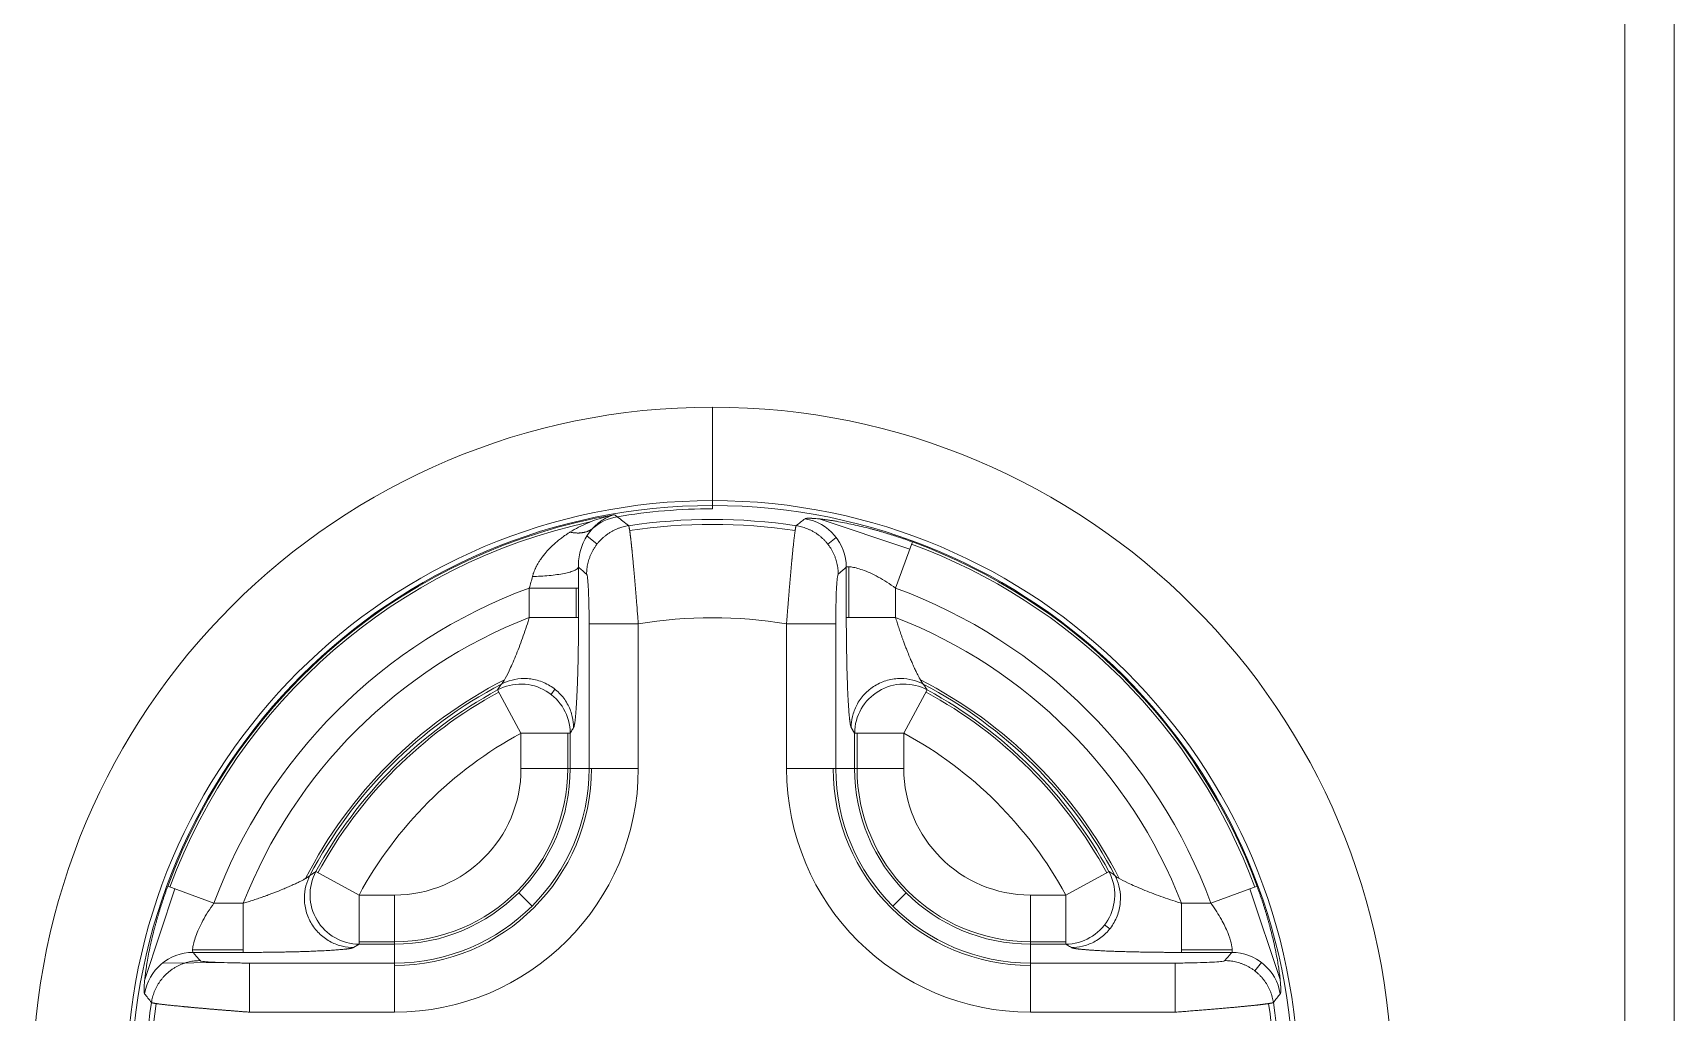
# Model space of a CAD drawing. Header units: millimetres. Extents: x 409 to 1151, y 1574 to 2099.
# Drawn here: x 667.93 to 684.74, y 1923.46 to 1933.5 of the extents above; entities that cross this region are included whole.
import ezdxf

# ---------------------------------------------------------------- set-up
doc = ezdxf.new("R2010")
doc.units = ezdxf.units.MM
doc.layers.add('core', color=7, linetype='Continuous', lineweight=20)

msp = doc.modelspace()

# ---------------------------------------------------------------- linework, layer by layer
at = {"layer": 'core', "linetype": 'Continuous'}
for p, q in [((684.233, 1906.561), (684.233, 1957.011)), ((684.738, 1957.011), (684.738, 1906.561)), ((674.89, 1929.664), (674.89, 1928.656)), ((674.89, 1928.622), (674.89, 1928.656)), ((676.912, 1928.209), (675.983, 1928.519)), ((673.605, 1928.344), (673.709, 1928.261)), ((676.072, 1928.26), (676.158, 1928.328)), ((676.939, 1928.283), (676.765, 1927.81)), ((676.261, 1927.509), (676.261, 1928.023)), ((676.286, 1928.029), (676.286, 1927.509)), ((673.015, 1927.81), (673.015, 1927.509)), ((673.494, 1927.509), (673.494, 1927.81)), ((673.519, 1927.81), (673.519, 1927.509)), ((676.765, 1927.81), (676.765, 1927.509)), ((673.519, 1927.509), (673.015, 1927.509)), ((673.627, 1925.961), (673.627, 1927.445)), ((674.131, 1925.961), (674.131, 1927.445)), ((675.649, 1927.445), (675.649, 1925.961)), ((676.153, 1927.445), (676.153, 1925.961)), ((672.691, 1926.767), (672.93, 1926.324)), ((673.238, 1926.72), (673.277, 1926.774)), ((677.09, 1926.767), (676.85, 1926.324)), ((676.311, 1926.381), (676.346, 1926.324)), ((672.93, 1926.324), (672.93, 1925.961)), ((673.434, 1926.324), (672.93, 1926.324)), ((673.409, 1926.324), (673.409, 1925.961)), ((673.434, 1926.324), (673.434, 1925.961)), ((676.346, 1925.961), (676.346, 1926.324)), ((676.346, 1926.324), (676.85, 1926.324)), ((676.371, 1925.961), (676.371, 1926.324)), ((676.85, 1925.961), (676.85, 1926.324)), ((673.434, 1925.961), (672.93, 1925.961)), ((673.627, 1925.961), (673.434, 1925.961)), ((673.627, 1925.961), (674.131, 1925.961)), ((676.153, 1925.961), (675.649, 1925.961)), ((676.153, 1925.961), (676.346, 1925.961)), ((676.346, 1925.961), (676.85, 1925.961)), ((670.829, 1924.905), (671.272, 1924.665)), ((678.951, 1924.905), (678.508, 1924.665)), ((669.387, 1924.727), (669.077, 1923.798)), ((669.313, 1924.754), (669.786, 1924.58)), ((673.044, 1924.552), (672.907, 1924.688)), ((676.736, 1924.552), (676.873, 1924.688)), ((680.467, 1924.754), (679.994, 1924.58)), ((680.394, 1924.727), (680.703, 1923.798)), ((669.786, 1924.58), (670.086, 1924.58)), ((671.272, 1924.161), (671.272, 1924.665)), ((671.634, 1924.665), (671.272, 1924.665)), ((671.634, 1924.161), (671.634, 1924.665)), ((678.508, 1924.665), (678.146, 1924.665)), ((678.146, 1924.161), (678.146, 1924.665)), ((678.508, 1924.161), (678.508, 1924.665)), ((679.694, 1924.077), (679.694, 1924.58)), ((679.994, 1924.58), (679.694, 1924.58)), ((678.905, 1924.358), (678.959, 1924.319)), ((671.634, 1924.186), (671.272, 1924.186)), ((678.508, 1924.186), (678.146, 1924.186)), ((669.567, 1924.102), (670.086, 1924.102)), ((670.086, 1924.077), (669.573, 1924.077)), ((671.215, 1924.127), (671.272, 1924.161)), ((671.634, 1924.161), (671.272, 1924.161)), ((671.634, 1923.968), (671.634, 1924.161)), ((678.146, 1923.968), (678.146, 1924.161)), ((678.508, 1924.161), (678.146, 1924.161)), ((679.694, 1924.102), (680.213, 1924.102)), ((680.207, 1924.077), (679.694, 1924.077)), ((669.274, 1923.965), (669.268, 1923.973)), ((669.888, 1923.972), (669.274, 1923.965)), ((670.15, 1923.968), (671.634, 1923.968)), ((671.634, 1923.464), (671.634, 1923.968)), ((678.146, 1923.464), (678.146, 1923.968)), ((678.146, 1923.968), (679.63, 1923.968)), ((680.512, 1923.973), (680.444, 1923.887)), ((670.15, 1923.464), (671.634, 1923.464)), ((678.146, 1923.464), (679.63, 1923.464))]:
    msp.add_line(p, q, dxfattribs=at)
for centre, radius, start, end in [((674.89, 1922.705), 6.959, 90, 270), ((674.89, 1922.705), 6.959, 270, 90), ((674.89, 1922.705), 6.001, 90, 270), ((674.89, 1922.705), 5.951, 90, 270), ((674.89, 1922.705), 5.942, 99.7138, 159.8298), ((674.89, 1922.705), 5.917, 90, 99.4902), ((674.89, 1922.705), 6.001, 270, 90), ((674.89, 1922.705), 5.951, 270, 90), ((674.89, 1922.705), 5.917, 102.2046, 159.8298), ((674.89, 1922.705), 5.808, 81.5011, 98.4989), ((674.89, 1922.705), 5.758, 81.5371, 98.4629), ((674.89, 1922.705), 5.917, 20.1702, 69.8298), ((674.89, 1922.705), 5.942, 20.1702, 69.8298), ((674.89, 1922.705), 5.438, 110.1702, 159.8299), ((674.89, 1922.705), 5.438, 20.1702, 69.8299), ((674.89, 1922.705), 5.157, 111.3215, 158.6785), ((674.89, 1922.705), 4.8, 80.9044, 99.0956), ((674.89, 1922.705), 5.157, 21.3215, 68.6785), ((674.89, 1922.705), 4.678, 117.0733, 152.9272), ((674.89, 1922.705), 4.678, 27.0733, 62.9272), ((674.89, 1922.705), 4.653, 117.6442, 152.3558), ((674.89, 1922.705), 4.618, 118.441, 151.559), ((674.89, 1922.705), 4.593, 118.441, 151.559), ((674.89, 1922.705), 4.653, 27.6442, 62.3558), ((674.89, 1922.705), 4.593, 28.441, 61.559), ((674.89, 1922.705), 4.618, 28.441, 61.559), ((674.89, 1922.705), 4.115, 118.441, 151.559), ((674.89, 1922.705), 4.115, 28.441, 61.559), ((671.634, 1925.961), 1.8, 270, 0), ((671.634, 1925.961), 2.497, 270, 0), ((671.634, 1925.961), 2.018, 270, 0), ((671.634, 1925.961), 1.775, 270, 0), ((671.634, 1925.961), 1.993, 270, 0), ((671.634, 1925.961), 1.296, 270, 0), ((678.146, 1925.961), 2.497, 180, 270), ((678.146, 1925.961), 2.018, 180, 270), ((678.146, 1925.961), 1.993, 180, 270), ((678.146, 1925.961), 1.8, 180, 270), ((678.146, 1925.961), 1.775, 180, 270), ((678.146, 1925.961), 1.296, 180, 270), ((674.89, 1922.705), 5.808, 171.5011, 188.4989), ((674.89, 1922.705), 5.758, 171.5371, 188.4629), ((674.89, 1922.705), 5.758, 351.5371, 8.4629), ((674.89, 1922.705), 5.808, 351.5011, 8.4989)]:
    msp.add_arc(centre, radius, start, end, dxfattribs=at)
for centre, major_axis, ratio, start_param, end_param in [((673.998, 1928.044), (0.326, 0.385), 0.99765, 0.869375, 1.433926), ((675.757, 1928.023), (0.327, -0.384), 0.997643, 0.867412, 2.274181), ((673.015, 1927.81), (0.505, 0), 0.000004, 4.712389, 6.230817), ((672.93, 1926.324), (0.433, -0.258), 0.994797, 0.5395, 2.602093), ((676.85, 1926.324), (0.433, 0.258), 0.994797, 0.5395, 2.602093), ((671.272, 1924.665), (-0.258, 0.433), 0.994797, 0.5395, 2.602093), ((678.508, 1924.665), (-0.258, -0.433), 0.994797, 0.5395, 2.602093), ((669.573, 1923.573), (0.384, 0.327), 0.997643, 0.867412, 2.274181), ((680.207, 1923.573), (-0.384, 0.327), 0.997643, 4.009004, 5.415774)]:
    msp.add_ellipse(centre, major_axis=major_axis, ratio=ratio, start_param=start_param, end_param=end_param, dxfattribs=at)
for points, degree, knots in [([(673.888, 1928.562), (673.826, 1928.55), (673.701, 1928.516), (673.549, 1928.451), (673.46, 1928.401), (673.431, 1928.383)], 3, [0, 0, 0, 0, 0.381537, 0.795399, 1, 1, 1, 1]), ([(673.888, 1928.562), (673.881, 1928.56), (673.868, 1928.556), (673.849, 1928.549), (673.83, 1928.542), (673.811, 1928.533), (673.793, 1928.523), (673.776, 1928.514), (673.763, 1928.505), (673.751, 1928.498), (673.741, 1928.49), (673.73, 1928.483), (673.72, 1928.475), (673.711, 1928.467), (673.701, 1928.459), (673.693, 1928.451), (673.684, 1928.443), (673.676, 1928.435), (673.669, 1928.427), (673.664, 1928.421), (673.662, 1928.419)], 3, [0, 0, 0, 0, 0.079315, 0.158713, 0.238178, 0.317694, 0.397242, 0.476804, 0.528178, 0.578148, 0.626709, 0.673859, 0.719594, 0.763912, 0.806811, 0.84829, 0.888349, 0.926986, 0.964203, 1, 1, 1, 1]), ([(673.431, 1928.383), (673.423, 1928.378), (673.405, 1928.366), (673.375, 1928.346), (673.342, 1928.322), (673.304, 1928.292), (673.263, 1928.257), (673.22, 1928.215), (673.182, 1928.172), (673.151, 1928.133), (673.128, 1928.101), (673.11, 1928.073), (673.098, 1928.052), (673.089, 1928.035), (673.083, 1928.024), (673.078, 1928.012), (673.073, 1928.001), (673.068, 1927.99), (673.064, 1927.979), (673.06, 1927.968), (673.056, 1927.958), (673.053, 1927.948), (673.05, 1927.938), (673.048, 1927.932), (673.048, 1927.929)], 3, [0, 0, 0, 0, 0.04961, 0.10969, 0.18015, 0.260855, 0.351593, 0.452079, 0.56198, 0.634488, 0.697699, 0.751783, 0.796918, 0.818537, 0.839512, 0.859846, 0.879543, 0.898605, 0.917034, 0.934839, 0.952029, 0.968615, 0.984603, 1, 1, 1, 1]), ([(674.131, 1927.445), (674.13, 1927.456), (674.129, 1927.477), (674.126, 1927.508), (674.124, 1927.539), (674.121, 1927.569), (674.119, 1927.6), (674.117, 1927.63), (674.114, 1927.66), (674.112, 1927.689), (674.109, 1927.718), (674.107, 1927.747), (674.105, 1927.775), (674.102, 1927.803), (674.1, 1927.831), (674.098, 1927.858), (674.095, 1927.884), (674.093, 1927.91), (674.091, 1927.936), (674.089, 1927.961), (674.087, 1927.985), (674.084, 1928.009), (674.082, 1928.032), (674.08, 1928.055), (674.078, 1928.077), (674.076, 1928.099), (674.074, 1928.12), (674.072, 1928.137), (674.071, 1928.152), (674.07, 1928.163), (674.069, 1928.175), (674.068, 1928.186), (674.067, 1928.197), (674.065, 1928.208), (674.064, 1928.219), (674.063, 1928.229), (674.062, 1928.239), (674.061, 1928.249), (674.06, 1928.259), (674.059, 1928.269), (674.058, 1928.278), (674.057, 1928.287), (674.056, 1928.296), (674.055, 1928.305), (674.054, 1928.313), (674.053, 1928.322), (674.052, 1928.33), (674.051, 1928.338), (674.05, 1928.345), (674.049, 1928.352), (674.048, 1928.359), (674.048, 1928.366), (674.047, 1928.373), (674.046, 1928.379), (674.045, 1928.385), (674.044, 1928.391), (674.043, 1928.396), (674.043, 1928.402), (674.042, 1928.407), (674.041, 1928.411), (674.04, 1928.416), (674.039, 1928.42), (674.039, 1928.424), (674.038, 1928.428), (674.037, 1928.431), (674.037, 1928.434), (674.036, 1928.437), (674.035, 1928.44), (674.035, 1928.442), (674.034, 1928.444), (674.033, 1928.446), (674.033, 1928.448), (674.032, 1928.449), (674.032, 1928.449), (674.032, 1928.45)], 3, [0, 0, 0, 0, 0.020453, 0.040811, 0.061074, 0.08124, 0.101308, 0.121281, 0.141157, 0.160938, 0.180624, 0.200216, 0.219713, 0.239117, 0.258428, 0.277648, 0.296776, 0.315812, 0.334757, 0.353608, 0.372366, 0.39103, 0.409601, 0.428077, 0.446459, 0.464747, 0.482942, 0.501043, 0.511801, 0.522563, 0.533329, 0.5441, 0.554874, 0.565653, 0.576435, 0.587221, 0.598011, 0.608805, 0.619602, 0.630403, 0.641208, 0.652016, 0.662827, 0.673642, 0.684461, 0.695283, 0.70611, 0.71694, 0.727774, 0.738613, 0.749455, 0.760301, 0.771152, 0.782007, 0.792866, 0.803729, 0.814597, 0.825469, 0.836345, 0.847226, 0.858112, 0.869002, 0.879898, 0.890798, 0.901703, 0.912612, 0.923526, 0.934443, 0.945363, 0.956287, 0.967212, 0.97814, 0.98907, 1, 1, 1, 1]), ([(675.748, 1928.45), (675.748, 1928.449), (675.747, 1928.448), (675.746, 1928.445), (675.745, 1928.441), (675.744, 1928.436), (675.742, 1928.429), (675.741, 1928.422), (675.74, 1928.414), (675.738, 1928.405), (675.737, 1928.395), (675.735, 1928.384), (675.733, 1928.372), (675.732, 1928.359), (675.73, 1928.346), (675.728, 1928.331), (675.726, 1928.316), (675.724, 1928.299), (675.722, 1928.282), (675.721, 1928.264), (675.719, 1928.245), (675.716, 1928.226), (675.714, 1928.205), (675.712, 1928.184), (675.71, 1928.162), (675.708, 1928.144), (675.707, 1928.13), (675.706, 1928.12), (675.705, 1928.11), (675.704, 1928.099), (675.703, 1928.089), (675.702, 1928.078), (675.701, 1928.068), (675.7, 1928.057), (675.699, 1928.046), (675.698, 1928.034), (675.697, 1928.023), (675.696, 1928.012), (675.695, 1928), (675.694, 1927.988), (675.693, 1927.976), (675.692, 1927.964), (675.691, 1927.952), (675.69, 1927.94), (675.689, 1927.927), (675.687, 1927.915), (675.686, 1927.902), (675.685, 1927.89), (675.684, 1927.877), (675.683, 1927.864), (675.682, 1927.85), (675.681, 1927.837), (675.68, 1927.824), (675.678, 1927.81), (675.677, 1927.797), (675.676, 1927.783), (675.675, 1927.769), (675.674, 1927.756), (675.673, 1927.742), (675.672, 1927.727), (675.67, 1927.713), (675.669, 1927.699), (675.668, 1927.685), (675.667, 1927.67), (675.666, 1927.656), (675.665, 1927.641), (675.663, 1927.626), (675.662, 1927.612), (675.661, 1927.597), (675.66, 1927.582), (675.659, 1927.567), (675.657, 1927.552), (675.656, 1927.537), (675.655, 1927.522), (675.654, 1927.507), (675.653, 1927.491), (675.651, 1927.476), (675.65, 1927.461), (675.649, 1927.451), (675.649, 1927.445)], 3, [0, 0, 0, 0, 0.020951, 0.041896, 0.062833, 0.083757, 0.104667, 0.125559, 0.146433, 0.16729, 0.18813, 0.208954, 0.229762, 0.250554, 0.271331, 0.292093, 0.31284, 0.333573, 0.354293, 0.374999, 0.395692, 0.416371, 0.437037, 0.457687, 0.478323, 0.498943, 0.507812, 0.516705, 0.525619, 0.534556, 0.543515, 0.552497, 0.561502, 0.570529, 0.579579, 0.588651, 0.597746, 0.606863, 0.616003, 0.625166, 0.634351, 0.643559, 0.652789, 0.662041, 0.671316, 0.680613, 0.689932, 0.699274, 0.708637, 0.718022, 0.72743, 0.736859, 0.74631, 0.755783, 0.765279, 0.774796, 0.784336, 0.793899, 0.803484, 0.813092, 0.822722, 0.832375, 0.842051, 0.85175, 0.861472, 0.871217, 0.880984, 0.890775, 0.900589, 0.910425, 0.920286, 0.930169, 0.940076, 0.950005, 0.959959, 0.969935, 0.979934, 0.989956, 1, 1, 1, 1]), ([(676.939, 1928.283), (676.927, 1928.287), (676.905, 1928.295), (676.871, 1928.307), (676.837, 1928.319), (676.803, 1928.33), (676.77, 1928.341), (676.736, 1928.352), (676.703, 1928.362), (676.67, 1928.372), (676.638, 1928.382), (676.605, 1928.392), (676.573, 1928.401), (676.541, 1928.409), (676.49, 1928.423), (676.418, 1928.441), (676.329, 1928.461), (676.242, 1928.479), (676.173, 1928.492), (676.12, 1928.501), (676.079, 1928.507), (676.039, 1928.512), (676.001, 1928.517), (675.964, 1928.521), (675.941, 1928.522), (675.93, 1928.523), (675.929, 1928.523), (675.928, 1928.523), (675.927, 1928.523), (675.926, 1928.524), (675.925, 1928.524), (675.923, 1928.524), (675.921, 1928.524), (675.92, 1928.524), (675.918, 1928.524), (675.916, 1928.524), (675.914, 1928.524), (675.912, 1928.524), (675.91, 1928.524), (675.908, 1928.525), (675.905, 1928.525), (675.903, 1928.525), (675.901, 1928.525), (675.898, 1928.525), (675.896, 1928.525), (675.893, 1928.525), (675.891, 1928.525), (675.888, 1928.525), (675.885, 1928.525), (675.883, 1928.525), (675.88, 1928.525), (675.877, 1928.525), (675.875, 1928.525), (675.872, 1928.525), (675.869, 1928.525), (675.867, 1928.525), (675.864, 1928.525), (675.862, 1928.525), (675.859, 1928.525), (675.857, 1928.524), (675.855, 1928.524), (675.853, 1928.524), (675.85, 1928.524), (675.848, 1928.523), (675.847, 1928.523), (675.845, 1928.523), (675.843, 1928.522), (675.842, 1928.522), (675.841, 1928.521), (675.839, 1928.521), (675.839, 1928.52), (675.839, 1928.52)], 3, [0, 0, 0, 0, 0.022088, 0.044109, 0.066059, 0.087932, 0.109724, 0.131429, 0.153045, 0.17457, 0.196004, 0.217348, 0.238604, 0.259776, 0.280865, 0.3429, 0.406321, 0.471045, 0.537042, 0.571372, 0.607776, 0.646228, 0.686703, 0.729194, 0.773698, 0.774854, 0.776179, 0.777672, 0.779333, 0.781162, 0.78316, 0.785326, 0.78766, 0.790162, 0.792832, 0.795669, 0.798675, 0.801848, 0.805188, 0.808696, 0.812372, 0.816215, 0.820224, 0.824401, 0.828745, 0.833255, 0.837932, 0.842775, 0.847785, 0.852961, 0.858303, 0.863811, 0.869485, 0.875326, 0.881332, 0.887504, 0.893842, 0.900346, 0.907015, 0.913851, 0.920852, 0.92802, 0.935353, 0.942852, 0.950518, 0.958349, 0.966346, 0.97451, 0.98284, 0.991337, 1, 1, 1, 1]), ([(673.518, 1928.024), (673.516, 1928.018), (673.512, 1928.013), (673.499, 1928.002), (673.49, 1927.996), (673.465, 1927.985), (673.45, 1927.98), (673.415, 1927.969), (673.394, 1927.964), (673.349, 1927.955), (673.325, 1927.951), (673.272, 1927.944), (673.245, 1927.941), (673.189, 1927.936), (673.16, 1927.933), (673.103, 1927.93), (673.075, 1927.929), (673.048, 1927.929)], 3, [0, 0, 0, 0, 0.125, 0.125, 0.25, 0.25, 0.375, 0.375, 0.5, 0.5, 0.625, 0.625, 0.75, 0.75, 0.875, 0.875, 1, 1, 1, 1]), ([(676.261, 1928.023), (676.263, 1928.026), (676.268, 1928.028), (676.285, 1928.029), (676.296, 1928.028), (676.325, 1928.024), (676.342, 1928.021), (676.381, 1928.011), (676.403, 1928.004), (676.451, 1927.987), (676.477, 1927.977), (676.531, 1927.952), (676.559, 1927.938), (676.646, 1927.891), (676.706, 1927.853), (676.765, 1927.81)], 3, [0, 0, 0, 0, 0.125, 0.125, 0.25, 0.25, 0.375, 0.375, 0.5, 0.5, 0.625, 0.625, 0.75, 0.75, 1, 1, 1, 1]), ([(673.015, 1927.509), (673.014, 1927.504), (672.992, 1927.433), (672.946, 1927.294), (672.875, 1927.109), (672.808, 1926.958), (672.758, 1926.862), (672.737, 1926.833), (672.731, 1926.827)], 3, [0, 0, 0, 0, 0.017006, 0.233618, 0.451007, 0.65847, 0.849308, 1, 1, 1, 1]), ([(673.519, 1927.509), (673.519, 1927.291), (673.515, 1927.087), (673.511, 1926.88), (673.503, 1926.722), (673.496, 1926.569), (673.487, 1926.479), (673.478, 1926.396), (673.469, 1926.381)], 2, [0, 0, 0, 0.25, 0.25, 0.5, 0.5, 0.75, 0.75, 1, 1, 1]), ([(674.131, 1927.445), (674.099, 1927.445), (674.067, 1927.445), (674.005, 1927.445), (673.974, 1927.445), (673.915, 1927.445), (673.886, 1927.445), (673.832, 1927.445), (673.807, 1927.445), (673.761, 1927.445), (673.74, 1927.445), (673.703, 1927.445), (673.686, 1927.445), (673.66, 1927.445), (673.649, 1927.445), (673.634, 1927.445), (673.629, 1927.445), (673.627, 1927.445)], 3, [0, 0, 0, 0, 0.125, 0.125, 0.25, 0.25, 0.375, 0.375, 0.5, 0.5, 0.625, 0.625, 0.75, 0.75, 0.875, 0.875, 1, 1, 1, 1]), ([(676.261, 1927.509), (676.261, 1927.498), (676.261, 1927.476), (676.261, 1927.443), (676.261, 1927.409), (676.262, 1927.375), (676.262, 1927.34), (676.262, 1927.305), (676.263, 1927.27), (676.263, 1927.234), (676.263, 1927.197), (676.264, 1927.161), (676.265, 1927.124), (676.265, 1927.083), (676.266, 1927.036), (676.268, 1926.98), (676.269, 1926.919), (676.272, 1926.851), (676.274, 1926.784), (676.277, 1926.711), (676.281, 1926.641), (676.285, 1926.574), (676.289, 1926.521), (676.292, 1926.489), (676.294, 1926.471), (676.295, 1926.463), (676.296, 1926.456), (676.297, 1926.449), (676.298, 1926.442), (676.299, 1926.436), (676.3, 1926.43), (676.3, 1926.424), (676.301, 1926.419), (676.302, 1926.414), (676.303, 1926.409), (676.304, 1926.405), (676.305, 1926.401), (676.306, 1926.397), (676.306, 1926.394), (676.307, 1926.391), (676.308, 1926.389), (676.309, 1926.386), (676.31, 1926.384), (676.311, 1926.382), (676.311, 1926.381), (676.311, 1926.381)], 3, [0, 0, 0, 0, 0.020141, 0.040663, 0.061559, 0.082828, 0.104474, 0.126499, 0.148906, 0.171698, 0.194876, 0.21844, 0.24239, 0.266724, 0.299114, 0.336699, 0.379497, 0.427531, 0.485291, 0.532129, 0.603081, 0.667879, 0.726483, 0.778852, 0.790339, 0.801733, 0.813035, 0.824243, 0.835357, 0.846377, 0.857302, 0.868133, 0.878867, 0.889505, 0.900045, 0.910487, 0.920831, 0.931075, 0.941219, 0.951264, 0.96121, 0.971057, 0.980804, 0.990452, 1, 1, 1, 1]), ([(676.765, 1927.509), (676.768, 1927.501), (676.773, 1927.484), (676.781, 1927.458), (676.789, 1927.432), (676.798, 1927.405), (676.807, 1927.378), (676.816, 1927.35), (676.826, 1927.322), (676.836, 1927.294), (676.847, 1927.261), (676.861, 1927.226), (676.876, 1927.187), (676.893, 1927.142), (676.913, 1927.094), (676.935, 1927.043), (676.955, 1926.998), (676.975, 1926.956), (676.992, 1926.922), (677.003, 1926.9), (677.01, 1926.887), (677.013, 1926.882), (677.016, 1926.876), (677.019, 1926.871), (677.022, 1926.866), (677.025, 1926.862), (677.027, 1926.857), (677.03, 1926.853), (677.032, 1926.849), (677.034, 1926.846), (677.037, 1926.843), (677.039, 1926.84), (677.041, 1926.837), (677.043, 1926.834), (677.044, 1926.832), (677.046, 1926.83), (677.048, 1926.829), (677.048, 1926.828), (677.049, 1926.827)], 3, [0, 0, 0, 0, 0.027768, 0.05628, 0.085532, 0.115522, 0.146246, 0.177702, 0.209885, 0.242793, 0.276422, 0.323447, 0.370341, 0.417106, 0.492638, 0.553515, 0.624054, 0.688375, 0.746634, 0.798993, 0.811356, 0.823562, 0.835611, 0.847509, 0.859258, 0.870861, 0.882321, 0.893642, 0.904828, 0.915881, 0.926806, 0.937605, 0.948284, 0.958845, 0.969293, 0.979632, 0.989866, 1, 1, 1, 1]), ([(673.469, 1926.381), (673.469, 1926.417), (673.465, 1926.454), (673.446, 1926.532), (673.432, 1926.572), (673.392, 1926.649), (673.366, 1926.687), (673.303, 1926.755), (673.266, 1926.785), (673.185, 1926.834), (673.141, 1926.853), (673.052, 1926.878), (673.006, 1926.884), (672.919, 1926.884), (672.877, 1926.878), (672.799, 1926.858), (672.763, 1926.844), (672.731, 1926.827)], 3, [0, 0, 0, 0, 0.125, 0.125, 0.25, 0.25, 0.375, 0.375, 0.5, 0.5, 0.625, 0.625, 0.75, 0.75, 0.875, 0.875, 1, 1, 1, 1]), ([(677.049, 1926.827), (677.017, 1926.844), (676.981, 1926.858), (676.904, 1926.878), (676.861, 1926.884), (676.774, 1926.884), (676.728, 1926.878), (676.639, 1926.853), (676.595, 1926.834), (676.514, 1926.785), (676.477, 1926.755), (676.414, 1926.687), (676.388, 1926.649), (676.348, 1926.572), (676.334, 1926.532), (676.316, 1926.454), (676.312, 1926.417), (676.311, 1926.381)], 3, [0, 0, 0, 0, 0.125, 0.125, 0.25, 0.25, 0.375, 0.375, 0.5, 0.5, 0.625, 0.625, 0.75, 0.75, 0.875, 0.875, 1, 1, 1, 1]), ([(670.086, 1924.58), (670.095, 1924.583), (670.112, 1924.588), (670.137, 1924.596), (670.164, 1924.604), (670.19, 1924.613), (670.218, 1924.622), (670.245, 1924.631), (670.273, 1924.641), (670.302, 1924.651), (670.334, 1924.663), (670.37, 1924.676), (670.408, 1924.691), (670.454, 1924.709), (670.501, 1924.728), (670.552, 1924.75), (670.598, 1924.771), (670.639, 1924.79), (670.674, 1924.807), (670.696, 1924.819), (670.708, 1924.825), (670.714, 1924.828), (670.719, 1924.832), (670.724, 1924.834), (670.729, 1924.837), (670.734, 1924.84), (670.738, 1924.843), (670.742, 1924.845), (670.746, 1924.848), (670.75, 1924.85), (670.753, 1924.852), (670.756, 1924.854), (670.759, 1924.856), (670.761, 1924.858), (670.763, 1924.86), (670.765, 1924.861), (670.767, 1924.863), (670.768, 1924.864), (670.768, 1924.864)], 3, [0, 0, 0, 0, 0.027768, 0.05628, 0.085532, 0.115521, 0.146246, 0.177701, 0.209884, 0.242792, 0.276421, 0.323447, 0.37034, 0.417106, 0.492638, 0.553515, 0.624054, 0.688375, 0.746634, 0.798993, 0.811356, 0.823561, 0.835611, 0.847509, 0.859258, 0.870861, 0.882321, 0.893642, 0.904828, 0.915881, 0.926805, 0.937605, 0.948284, 0.958845, 0.969293, 0.979632, 0.989866, 1, 1, 1, 1]), ([(670.768, 1924.864), (670.752, 1924.832), (670.738, 1924.797), (670.718, 1924.719), (670.712, 1924.677), (670.712, 1924.589), (670.718, 1924.544), (670.742, 1924.454), (670.761, 1924.41), (670.81, 1924.329), (670.841, 1924.293), (670.908, 1924.23), (670.946, 1924.204), (671.024, 1924.163), (671.063, 1924.149), (671.141, 1924.131), (671.179, 1924.127), (671.215, 1924.127)], 3, [0, 0, 0, 0, 0.125, 0.125, 0.25, 0.25, 0.375, 0.375, 0.5, 0.5, 0.625, 0.625, 0.75, 0.75, 0.875, 0.875, 1, 1, 1, 1]), ([(678.566, 1924.127), (678.601, 1924.127), (678.639, 1924.131), (678.717, 1924.149), (678.757, 1924.163), (678.834, 1924.204), (678.872, 1924.23), (678.94, 1924.293), (678.97, 1924.329), (679.019, 1924.41), (679.038, 1924.454), (679.062, 1924.544), (679.068, 1924.589), (679.068, 1924.677), (679.062, 1924.719), (679.042, 1924.797), (679.028, 1924.832), (679.012, 1924.864)], 3, [0, 0, 0, 0, 0.125, 0.125, 0.25, 0.25, 0.375, 0.375, 0.5, 0.5, 0.625, 0.625, 0.75, 0.75, 0.875, 0.875, 1, 1, 1, 1]), ([(679.694, 1924.58), (679.689, 1924.582), (679.617, 1924.604), (679.479, 1924.649), (679.294, 1924.721), (679.143, 1924.788), (679.047, 1924.838), (679.017, 1924.858), (679.012, 1924.864)], 3, [0, 0, 0, 0, 0.017006, 0.233618, 0.451007, 0.65847, 0.849308, 1, 1, 1, 1]), ([(669.313, 1924.754), (669.309, 1924.743), (669.301, 1924.72), (669.289, 1924.686), (669.277, 1924.653), (669.265, 1924.619), (669.254, 1924.585), (669.244, 1924.552), (669.233, 1924.519), (669.223, 1924.486), (669.213, 1924.453), (669.204, 1924.42), (669.195, 1924.388), (669.186, 1924.357), (669.172, 1924.305), (669.154, 1924.233), (669.134, 1924.144), (669.116, 1924.057), (669.104, 1923.988), (669.095, 1923.935), (669.089, 1923.894), (669.083, 1923.854), (669.079, 1923.816), (669.075, 1923.779), (669.073, 1923.757), (669.072, 1923.746), (669.072, 1923.745), (669.072, 1923.744), (669.072, 1923.743), (669.072, 1923.741), (669.072, 1923.74), (669.072, 1923.739), (669.072, 1923.737), (669.072, 1923.735), (669.072, 1923.734), (669.071, 1923.732), (669.071, 1923.73), (669.071, 1923.728), (669.071, 1923.726), (669.071, 1923.724), (669.071, 1923.721), (669.071, 1923.719), (669.071, 1923.717), (669.071, 1923.714), (669.071, 1923.712), (669.071, 1923.709), (669.07, 1923.707), (669.07, 1923.704), (669.07, 1923.701), (669.07, 1923.699), (669.07, 1923.696), (669.07, 1923.693), (669.07, 1923.691), (669.07, 1923.688), (669.07, 1923.685), (669.07, 1923.683), (669.071, 1923.68), (669.071, 1923.678), (669.071, 1923.675), (669.071, 1923.673), (669.071, 1923.67), (669.072, 1923.668), (669.072, 1923.666), (669.072, 1923.664), (669.072, 1923.662), (669.073, 1923.66), (669.073, 1923.659), (669.074, 1923.657), (669.074, 1923.656), (669.075, 1923.655), (669.075, 1923.654), (669.075, 1923.654)], 3, [0, 0, 0, 0, 0.022094, 0.044119, 0.066075, 0.087954, 0.109752, 0.131463, 0.153086, 0.174618, 0.196059, 0.217411, 0.238674, 0.259855, 0.280953, 0.343094, 0.406569, 0.471292, 0.537236, 0.57175, 0.608272, 0.646778, 0.687242, 0.729659, 0.774025, 0.775087, 0.776322, 0.777728, 0.779307, 0.781057, 0.78298, 0.785075, 0.787342, 0.78978, 0.792391, 0.795173, 0.798127, 0.801252, 0.804549, 0.808018, 0.811657, 0.815468, 0.819449, 0.823602, 0.827925, 0.832419, 0.837083, 0.841917, 0.846922, 0.852097, 0.857442, 0.862956, 0.868641, 0.874495, 0.88052, 0.886714, 0.893077, 0.899611, 0.906314, 0.913187, 0.920229, 0.927442, 0.934824, 0.942375, 0.950097, 0.957989, 0.966051, 0.974282, 0.982685, 0.991257, 1, 1, 1, 1]), ([(680.705, 1923.654), (680.705, 1923.655), (680.706, 1923.656), (680.707, 1923.659), (680.708, 1923.663), (680.709, 1923.668), (680.709, 1923.673), (680.709, 1923.679), (680.71, 1923.684), (680.71, 1923.69), (680.71, 1923.696), (680.71, 1923.702), (680.71, 1923.708), (680.709, 1923.714), (680.709, 1923.719), (680.709, 1923.724), (680.709, 1923.729), (680.709, 1923.733), (680.708, 1923.737), (680.708, 1923.74), (680.708, 1923.743), (680.708, 1923.745), (680.707, 1923.762), (680.704, 1923.796), (680.697, 1923.854), (680.689, 1923.914), (680.678, 1923.981), (680.664, 1924.058), (680.646, 1924.144), (680.626, 1924.233), (680.609, 1924.3), (680.598, 1924.341), (680.594, 1924.357), (680.59, 1924.372), (680.585, 1924.388), (680.581, 1924.404), (680.576, 1924.42), (680.572, 1924.437), (680.567, 1924.453), (680.562, 1924.469), (680.557, 1924.486), (680.552, 1924.502), (680.547, 1924.519), (680.542, 1924.535), (680.537, 1924.552), (680.531, 1924.568), (680.526, 1924.585), (680.52, 1924.602), (680.515, 1924.619), (680.509, 1924.636), (680.503, 1924.653), (680.497, 1924.669), (680.492, 1924.686), (680.486, 1924.703), (680.48, 1924.72), (680.473, 1924.737), (680.469, 1924.749), (680.467, 1924.754)], 3, [0, 0, 0, 0, 0.019461, 0.038054, 0.055781, 0.072642, 0.088638, 0.10377, 0.118036, 0.131437, 0.143972, 0.15564, 0.166441, 0.176374, 0.185437, 0.19363, 0.20095, 0.207397, 0.212969, 0.217665, 0.221485, 0.224428, 0.226494, 0.29262, 0.354101, 0.41091, 0.462977, 0.528944, 0.593614, 0.656965, 0.718932, 0.729486, 0.740061, 0.750657, 0.761272, 0.771906, 0.78256, 0.793234, 0.803928, 0.814644, 0.82538, 0.836138, 0.846918, 0.85772, 0.868543, 0.879388, 0.890254, 0.901142, 0.91205, 0.922979, 0.933928, 0.944895, 0.955882, 0.966887, 0.977908, 0.988946, 1, 1, 1, 1]), ([(669.573, 1924.077), (669.57, 1924.078), (669.568, 1924.083), (669.567, 1924.1), (669.567, 1924.111), (669.571, 1924.14), (669.575, 1924.157), (669.585, 1924.196), (669.592, 1924.219), (669.609, 1924.266), (669.619, 1924.292), (669.643, 1924.346), (669.657, 1924.374), (669.704, 1924.461), (669.742, 1924.521), (669.786, 1924.58)], 3, [0, 0, 0, 0, 0.125, 0.125, 0.25, 0.25, 0.375, 0.375, 0.5, 0.5, 0.625, 0.625, 0.75, 0.75, 1, 1, 1, 1]), ([(679.994, 1924.58), (679.996, 1924.578), (680.037, 1924.523), (680.104, 1924.417), (680.17, 1924.278), (680.205, 1924.169), (680.216, 1924.099), (680.212, 1924.079), (680.207, 1924.077), (680.207, 1924.077)], 3, [0, 0, 0, 0, 0.011376, 0.232837, 0.438466, 0.631725, 0.817221, 0.999223, 1, 1, 1, 1]), ([(670.086, 1924.077), (670.097, 1924.077), (670.119, 1924.077), (670.152, 1924.077), (670.186, 1924.077), (670.22, 1924.077), (670.255, 1924.077), (670.29, 1924.078), (670.326, 1924.078), (670.362, 1924.078), (670.398, 1924.079), (670.435, 1924.079), (670.472, 1924.08), (670.513, 1924.081), (670.56, 1924.082), (670.615, 1924.083), (670.676, 1924.085), (670.745, 1924.087), (670.812, 1924.09), (670.885, 1924.093), (670.955, 1924.096), (671.021, 1924.101), (671.074, 1924.105), (671.107, 1924.108), (671.125, 1924.11), (671.132, 1924.111), (671.14, 1924.111), (671.147, 1924.112), (671.154, 1924.113), (671.16, 1924.114), (671.166, 1924.115), (671.172, 1924.116), (671.177, 1924.117), (671.182, 1924.118), (671.186, 1924.118), (671.191, 1924.119), (671.195, 1924.12), (671.198, 1924.121), (671.201, 1924.122), (671.204, 1924.123), (671.207, 1924.124), (671.209, 1924.124), (671.211, 1924.125), (671.213, 1924.126), (671.214, 1924.127), (671.215, 1924.127)], 3, [0, 0, 0, 0, 0.020141, 0.040663, 0.061559, 0.082828, 0.104474, 0.126499, 0.148906, 0.171698, 0.194876, 0.21844, 0.24239, 0.266724, 0.299114, 0.336699, 0.379497, 0.427531, 0.485291, 0.532129, 0.603081, 0.667879, 0.726483, 0.778852, 0.790339, 0.801733, 0.813035, 0.824243, 0.835357, 0.846377, 0.857302, 0.868133, 0.878867, 0.889505, 0.900045, 0.910487, 0.920831, 0.931075, 0.941219, 0.951264, 0.96121, 0.971057, 0.980804, 0.990452, 1, 1, 1, 1]), ([(679.694, 1924.077), (679.476, 1924.077), (679.272, 1924.081), (679.065, 1924.085), (678.907, 1924.092), (678.754, 1924.1), (678.664, 1924.109), (678.581, 1924.117), (678.566, 1924.127)], 2, [0, 0, 0, 0.25, 0.25, 0.5, 0.5, 0.75, 0.75, 1, 1, 1]), ([(679.63, 1923.464), (679.63, 1923.496), (679.63, 1923.528), (679.63, 1923.591), (679.63, 1923.622), (679.63, 1923.681), (679.63, 1923.709), (679.63, 1923.763), (679.63, 1923.788), (679.63, 1923.835), (679.63, 1923.856), (679.63, 1923.893), (679.63, 1923.909), (679.63, 1923.936), (679.63, 1923.946), (679.63, 1923.962), (679.63, 1923.966), (679.63, 1923.968)], 3, [0, 0, 0, 0, 0.125, 0.125, 0.25, 0.25, 0.375, 0.375, 0.5, 0.5, 0.625, 0.625, 0.75, 0.75, 0.875, 0.875, 1, 1, 1, 1]), ([(669.146, 1923.564), (669.147, 1923.563), (669.148, 1923.563), (669.151, 1923.562), (669.155, 1923.56), (669.16, 1923.559), (669.166, 1923.558), (669.173, 1923.556), (669.181, 1923.555), (669.19, 1923.554), (669.2, 1923.552), (669.211, 1923.55), (669.223, 1923.549), (669.236, 1923.547), (669.25, 1923.545), (669.264, 1923.544), (669.28, 1923.542), (669.296, 1923.54), (669.313, 1923.538), (669.331, 1923.536), (669.35, 1923.534), (669.37, 1923.532), (669.39, 1923.53), (669.411, 1923.528), (669.433, 1923.526), (669.451, 1923.524), (669.466, 1923.522), (669.476, 1923.521), (669.486, 1923.52), (669.496, 1923.519), (669.507, 1923.519), (669.517, 1923.518), (669.528, 1923.517), (669.539, 1923.516), (669.55, 1923.515), (669.561, 1923.513), (669.573, 1923.512), (669.584, 1923.511), (669.596, 1923.51), (669.607, 1923.509), (669.619, 1923.508), (669.631, 1923.507), (669.643, 1923.506), (669.656, 1923.505), (669.668, 1923.504), (669.681, 1923.503), (669.693, 1923.502), (669.706, 1923.501), (669.719, 1923.5), (669.732, 1923.498), (669.745, 1923.497), (669.758, 1923.496), (669.772, 1923.495), (669.785, 1923.494), (669.799, 1923.493), (669.812, 1923.492), (669.826, 1923.49), (669.84, 1923.489), (669.854, 1923.488), (669.868, 1923.487), (669.882, 1923.486), (669.897, 1923.485), (669.911, 1923.483), (669.925, 1923.482), (669.94, 1923.481), (669.954, 1923.48), (669.969, 1923.479), (669.984, 1923.478), (669.999, 1923.476), (670.014, 1923.475), (670.028, 1923.474), (670.043, 1923.473), (670.059, 1923.472), (670.074, 1923.47), (670.089, 1923.469), (670.104, 1923.468), (670.119, 1923.467), (670.135, 1923.466), (670.145, 1923.465), (670.15, 1923.464)], 3, [0, 0, 0, 0, 0.020951, 0.041896, 0.062833, 0.083757, 0.104667, 0.125559, 0.146433, 0.16729, 0.18813, 0.208954, 0.229762, 0.250554, 0.271331, 0.292093, 0.31284, 0.333573, 0.354293, 0.374999, 0.395692, 0.416371, 0.437037, 0.457687, 0.478323, 0.498943, 0.507812, 0.516705, 0.525619, 0.534556, 0.543515, 0.552497, 0.561502, 0.570529, 0.579579, 0.588651, 0.597746, 0.606863, 0.616003, 0.625166, 0.634351, 0.643559, 0.652789, 0.662041, 0.671316, 0.680613, 0.689932, 0.699274, 0.708637, 0.718022, 0.72743, 0.736859, 0.74631, 0.755783, 0.765279, 0.774796, 0.784336, 0.793899, 0.803484, 0.813092, 0.822722, 0.832375, 0.842051, 0.85175, 0.861472, 0.871217, 0.880984, 0.890775, 0.900589, 0.910425, 0.920286, 0.930169, 0.940076, 0.950005, 0.959959, 0.969935, 0.979934, 0.989956, 1, 1, 1, 1]), ([(679.63, 1923.464), (679.641, 1923.465), (679.661, 1923.467), (679.692, 1923.469), (679.723, 1923.472), (679.754, 1923.474), (679.784, 1923.477), (679.814, 1923.479), (679.844, 1923.481), (679.874, 1923.484), (679.903, 1923.486), (679.932, 1923.489), (679.96, 1923.491), (679.988, 1923.493), (680.015, 1923.496), (680.042, 1923.498), (680.069, 1923.5), (680.095, 1923.502), (680.12, 1923.505), (680.145, 1923.507), (680.17, 1923.509), (680.194, 1923.511), (680.217, 1923.513), (680.24, 1923.515), (680.262, 1923.517), (680.283, 1923.519), (680.304, 1923.521), (680.322, 1923.523), (680.336, 1923.524), (680.348, 1923.526), (680.359, 1923.527), (680.371, 1923.528), (680.382, 1923.529), (680.393, 1923.53), (680.403, 1923.531), (680.414, 1923.532), (680.424, 1923.533), (680.434, 1923.534), (680.444, 1923.535), (680.453, 1923.536), (680.463, 1923.537), (680.472, 1923.538), (680.481, 1923.539), (680.49, 1923.54), (680.498, 1923.541), (680.506, 1923.542), (680.514, 1923.543), (680.522, 1923.544), (680.53, 1923.545), (680.537, 1923.546), (680.544, 1923.547), (680.551, 1923.548), (680.557, 1923.549), (680.564, 1923.55), (680.57, 1923.551), (680.575, 1923.551), (680.581, 1923.552), (680.586, 1923.553), (680.591, 1923.554), (680.596, 1923.555), (680.601, 1923.555), (680.605, 1923.556), (680.609, 1923.557), (680.612, 1923.558), (680.616, 1923.558), (680.619, 1923.559), (680.622, 1923.56), (680.624, 1923.56), (680.627, 1923.561), (680.629, 1923.562), (680.631, 1923.562), (680.632, 1923.563), (680.633, 1923.563), (680.634, 1923.564), (680.634, 1923.564)], 3, [0, 0, 0, 0, 0.020453, 0.040811, 0.061074, 0.08124, 0.101308, 0.121281, 0.141157, 0.160938, 0.180624, 0.200216, 0.219713, 0.239117, 0.258428, 0.277648, 0.296776, 0.315812, 0.334757, 0.353608, 0.372366, 0.39103, 0.409601, 0.428077, 0.446459, 0.464747, 0.482942, 0.501043, 0.511801, 0.522563, 0.533329, 0.5441, 0.554874, 0.565653, 0.576435, 0.587221, 0.598011, 0.608805, 0.619602, 0.630403, 0.641208, 0.652016, 0.662827, 0.673642, 0.684461, 0.695284, 0.70611, 0.71694, 0.727774, 0.738613, 0.749455, 0.760301, 0.771152, 0.782007, 0.792866, 0.803729, 0.814597, 0.825469, 0.836345, 0.847226, 0.858112, 0.869002, 0.879898, 0.890798, 0.901703, 0.912612, 0.923526, 0.934443, 0.945363, 0.956287, 0.967212, 0.97814, 0.98907, 1, 1, 1, 1])]:
    msp.add_open_spline(points, degree=degree, knots=knots, dxfattribs=at)
for points in [[(673.915, 1928.541), (673.91, 1928.544), (673.901, 1928.551), (673.892, 1928.558), (673.888, 1928.562)], [(673.662, 1928.419), (673.642, 1928.397), (673.607, 1928.351), (673.566, 1928.276), (673.537, 1928.194), (673.52, 1928.109), (673.517, 1928.052), (673.518, 1928.024)], [(674.032, 1928.45), (673.993, 1928.48), (673.954, 1928.511), (673.915, 1928.541)], [(675.839, 1928.52), (675.809, 1928.497), (675.778, 1928.473), (675.748, 1928.45)], [(673.048, 1927.929), (673.043, 1927.909), (673.032, 1927.87), (673.021, 1927.83), (673.015, 1927.81)], [(673.602, 1927.951), (673.588, 1927.964), (673.559, 1927.989), (673.531, 1928.012), (673.518, 1928.024)], [(673.518, 1928.024), (673.518, 1927.989), (673.519, 1927.919), (673.519, 1927.846), (673.519, 1927.81)], [(673.627, 1927.445), (673.627, 1927.499), (673.627, 1927.6), (673.623, 1927.742), (673.617, 1927.854), (673.61, 1927.929), (673.605, 1927.949), (673.602, 1927.951)], [(676.178, 1927.951), (676.175, 1927.949), (676.17, 1927.929), (676.163, 1927.854), (676.157, 1927.742), (676.154, 1927.6), (676.153, 1927.499), (676.153, 1927.445)], [(676.261, 1928.023), (676.252, 1928.015), (676.234, 1927.999), (676.206, 1927.976), (676.187, 1927.96), (676.178, 1927.951)], [(672.731, 1926.827), (672.727, 1926.821), (672.718, 1926.807), (672.704, 1926.787), (672.695, 1926.773), (672.691, 1926.767)], [(677.049, 1926.827), (677.056, 1926.817), (677.069, 1926.797), (677.083, 1926.777), (677.09, 1926.767)], [(673.469, 1926.381), (673.465, 1926.375), (673.457, 1926.362), (673.446, 1926.343), (673.438, 1926.33), (673.434, 1926.324)], [(670.768, 1924.864), (670.778, 1924.871), (670.798, 1924.885), (670.819, 1924.898), (670.829, 1924.905)], [(679.012, 1924.864), (679.005, 1924.869), (678.992, 1924.878), (678.972, 1924.891), (678.958, 1924.9), (678.951, 1924.905)], [(669.573, 1924.077), (669.58, 1924.068), (669.596, 1924.049), (669.62, 1924.022), (669.636, 1924.003), (669.644, 1923.993)], [(678.566, 1924.127), (678.559, 1924.131), (678.547, 1924.138), (678.527, 1924.15), (678.515, 1924.157), (678.508, 1924.161)], [(680.136, 1923.993), (680.144, 1924.003), (680.161, 1924.022), (680.185, 1924.05), (680.2, 1924.068), (680.207, 1924.077)], [(669.644, 1923.993), (669.646, 1923.99), (669.666, 1923.985), (669.742, 1923.978), (669.854, 1923.973), (669.996, 1923.969), (670.097, 1923.968), (670.15, 1923.968)], [(679.63, 1923.968), (679.683, 1923.968), (679.784, 1923.969), (679.926, 1923.973), (680.039, 1923.978), (680.114, 1923.985), (680.134, 1923.99), (680.136, 1923.993)], [(669.075, 1923.654), (669.099, 1923.624), (669.122, 1923.594), (669.146, 1923.564)], [(680.634, 1923.564), (680.658, 1923.594), (680.681, 1923.624), (680.705, 1923.654)]]:
    msp.add_open_spline(points, degree=3, dxfattribs=at)
for points, weights in [([(673.662, 1928.419), (673.605, 1928.376), (673.526, 1928.363), (673.431, 1928.383)], [1.14444656595, 1.05468682633, 1.00675991328, 1.00066582681]), ([(674.032, 1928.45), (673.772, 1928.41), (673.603, 1928.211), (673.602, 1927.951)], [1.11766760799, 0.947993961944, 0.961819071339, 1.15914293618]), ([(675.748, 1928.45), (676.007, 1928.41), (676.177, 1928.213), (676.178, 1927.951)], [1.13744365203, 0.954185449255, 0.954185449324, 1.13744365224]), ([(675.649, 1927.445), (675.932, 1927.445), (676.138, 1927.445), (676.153, 1927.445)], [1.15917077649, 0.946950292831, 0.946943074747, 1.15914912224]), ([(676.765, 1927.509), (676.494, 1927.509), (676.277, 1927.509), (676.261, 1927.509)], [1.31607474169, 1.01081430031, 0.926665968144, 1.06362974518]), ([(670.086, 1924.58), (670.086, 1924.309), (670.086, 1924.092), (670.086, 1924.077)], [1.31607474158, 1.01081430029, 0.926665968161, 1.06362974518]), ([(669.146, 1923.564), (669.185, 1923.822), (669.383, 1923.993), (669.644, 1923.993)], [1.13744365203, 0.954185449246, 0.954185449322, 1.13744365226]), ([(670.15, 1923.464), (670.15, 1923.748), (670.15, 1923.953), (670.15, 1923.968)], [1.15917077649, 0.94695029283, 0.94694307475, 1.15914912225]), ([(680.634, 1923.564), (680.595, 1923.824), (680.395, 1923.993), (680.136, 1923.993)], [1.11766760804, 0.947993961928, 0.961819071323, 1.15914293622])]:
    msp.add_rational_spline(points, weights, degree=3, dxfattribs=at)

doc.saveas('drawing.dxf')
